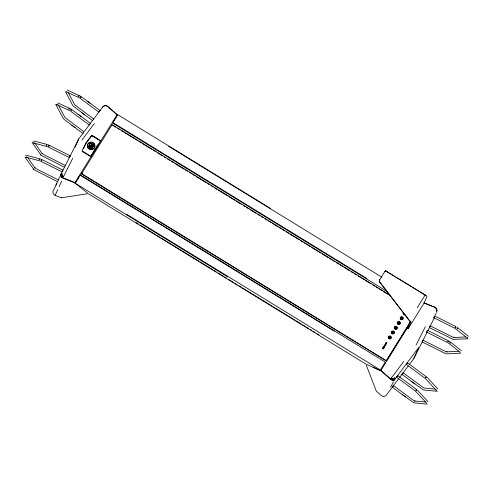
<?xml version="1.0" encoding="UTF-8"?>
<svg xmlns="http://www.w3.org/2000/svg" width="494" height="494" viewBox="0 0 494 494"><rect width="100%" height="100%" fill="white"/><g stroke="black" fill="none" stroke-linecap="round" stroke-linejoin="round"><path stroke-width="0.74" d="M384.029 347.331L383.776 346.899L383.579 347.183M386.209 342.811L386.734 342.997L386.277 342.688M383.332 347.683C382.541 348.437 383.356 347.047 383.27 348.177M399.405 323.064L399.257 323.465M436.943 310.714L436.949 310.331M91.192 148.323L91.427 148.478M385.783 344.689L385.795 344.306M92.248 147.842L92.322 148.212A0.778 0.76 24 0 1 92.23 148.638L92.051 148.095M383.659 347.406L383.579 346.881M386.11 342.898L386.16 342.682M385.203 344.571L385.264 344.139M402.19 318.358L401.715 318.204M112.502 122.987L114.917 118.819M398.707 323.379L398.189 323.064M91.421 148.49L91.409 147.996M389.488 337.532L389.834 337.285M386.45 343.608L385.931 343.064L386.425 343.528M93.31 145.668L93.236 145.946M436.647 309.429L436.659 309.466A3.452 3.384 24 0 1 436.566 312.146L436.677 311.881M390.248 337.964L390.303 337.408M436.381 389.945L436.43 390.513L425.414 378.583M402.27 318.043L402.104 318.76L401.548 318.278M398.325 322.885L398.757 322.483L398.238 322.631M94.224 145.224L93.045 146.99M383.566 347.047L383.931 347.368M398.856 323.218L398.8 322.823L398.584 323.076M382.492 348.054L383.35 348.603M389.371 337.248L389.408 337.18M383.653 348.116L383.585 348.239M105.735 105.537L107.68 106.334L117.152 114.682L116.405 115.689M385.66 343.676L385.938 344.195L386.129 343.694M394.317 377.854L394.385 377.768A3.47 1.013 37.2 0 1 394.947 379.108L394.904 379.176A3.452 3.384 24 0 1 392.545 380.46L392.532 380.411A1.914 0.475 -3.8 0 0 392.508 380.201M392.532 380.429L392.532 380.417A1.822 0.451 -4.2 0 0 392.514 380.306M392.779 332.795C393.699 331.758 392.761 333.969 393.632 332.536L393.113 332.135L392.928 332.487M384.894 344.911L385.184 344.695M383.332 348.072L383.356 347.69M90.291 148.151L90.55 148.49L90.581 148.157M386.104 344.151L386.135 343.904M384.74 346.374L384.11 346.436M398.516 323.057L398.405 322.699M398.183 322.724L398.244 323.175M435.387 315.129L436.153 313.177M57.773 189.61L55.118 195.328L61.324 197.798L86.938 193.827A3.594 1.068 21.6 0 0 86.808 192.456L74.785 182.836L75.279 181.866M61.324 197.798L61.466 197.452M60.824 174.425L60.929 174.172M75.039 147.212L78.781 138.814L102.616 107.087M100.282 141.352L91.131 156.085A0.716 0.704 24 0 1 90.149 156.308L82.393 151.547A0.716 0.704 24 0 1 82.121 150.627L86.117 142.729M86.104 142.754L91.322 135.813A0.716 0.704 24 0 1 92.273 135.646L98.744 139.586M88.574 145.835L88.445 145.903A0.753 0.735 24 0 0 88.16 146.144L88.531 146.144M89.389 147.385L89.043 147.564L89.507 147.65A1.13 1.105 24 0 1 90.26 148.12L90.316 148.231M91.421 144.18L91.489 145.557L91.884 144.921L92.316 145.569L91.989 144.248L91.6 144.884L91.427 144.162M91.989 148.515L92.224 148.638A0.778 0.76 24 0 0 92.322 148.212M81.992 174.197L81.93 173.135L81.992 174.197L385.734 360.651L386.518 360.472L407.914 326.052M112.583 124.889L111.669 125.353L112.583 124.889L390.68 295.61M379.793 282.228L379.861 282.068A2.155 2.112 24 0 1 379.732 279.678M385.975 271.033L425.211 294.918A2.297 0.457 31.9 0 1 426.983 296.542L424.068 303.088L408.168 328.671L407.186 328.072L410.063 321.403L379.769 282.278A2.155 2.112 24 0 1 379.639 279.894L385.067 271.101A0.716 0.704 24 0 1 386.049 270.879M383.14 348.937L382.745 348.449L383.356 348.591M383.214 347.436L384.147 347.887L383.276 347.331M386.277 342.595L386.092 342.305L386.932 342.836M385.147 346.053L384.919 346.084M393.107 332.159L392.946 332.474M395.2 327.553L395.435 327.701C397.719 327.368 395.064 329.004 395.212 327.528M395.842 327.306L396.305 328.189M401.536 318.303C400.764 318.426 401.245 317.129 401.727 318.29M385.734 360.651L386.648 360.188L410.458 321.872M408.168 328.671L411.082 322.131A2.297 0.457 31.9 0 0 409.31 320.501L379.861 282.068M409.174 364.757L413.731 358.687L418.714 347.492L393.959 380.436A3.433 0.685 31.9 0 0 391.31 378.003L403.691 361.528M55.847 185.12L57.125 182.366M58.403 179.612L59.681 176.858M59.101 186.751L61.756 181.032M62.442 177.859A2.001 0.599 27 0 0 62.75 178.031L74.829 182.86L74.971 182.552L63.226 177.871L61.534 176.661M25.991 157.197L40.273 161.001L62.028 171.844L62.911 170.084L42.126 159.655M47.967 146.879L69.246 157.518L70.129 155.771L49.351 145.329M70.136 155.758L69.71 156.623M447.41 342.503L426.618 332.067L427.495 330.313M460.766 353.142L446.965 353.852L445.526 353.574L422.203 341.978L422.629 341.113M458.506 351.259L446.706 351.87L447.095 351.864L444.785 351.104L423.092 340.218L422.666 341.082M455.517 326.417L434.726 315.987L434.306 316.845M465.725 336.933L453.93 337.544L454.319 337.538L452.01 336.778L430.317 325.898L429.428 327.652L453.097 339.359L467.985 338.822M384.431 345.528L384.912 345.911M57.699 181.576L58.045 180.878M427.273 330.782L427.508 330.307L448.293 340.736M434.269 316.882L433.843 317.741L454.628 328.177M78.781 138.814L60.336 175.481A3.458 0.692 31.9 0 1 63.448 176.741L72.717 158.352M57.045 183.181L53.284 190.628A3.458 3.39 24 0 0 55.118 195.321M83.387 148.737L86.376 142.84L91.588 135.906M95.095 150.003L96.639 147.521M416.065 345.059L425.346 326.682M413.731 358.687L427.063 332.283M427.748 330.931L434.245 318.062A3.458 3.39 24 0 0 434.492 317.414M69.512 157.018L69.259 157.512M58.243 180.489L58.496 179.989L36.809 169.09L34.79 167.682L35.018 167.997L27.436 157.172M426.884 331.567L426.625 332.061M433.849 317.735L434.72 315.993M430.305 325.904L429.434 327.646M422.216 341.971L423.086 340.224M104.981 105.84L104.994 105.821A3.452 3.384 24 0 0 104.259 105.982M390.803 379.423A2.001 0.605 35.1 0 1 390.501 379.225L380.751 370.654L408.464 326.065M390.655 387.111L393.514 381.788M70.586 111.181L89.266 124.976L90.451 123.401L71.76 109.594M66.412 91.865L79.361 97.775L98.917 112.144L100.103 110.57L99.819 111.008M415.349 391.075L396.651 377.262L396.935 376.817L397.837 375.687L416.522 389.488M405.247 396.762L392.242 387.16L393.403 385.579L412.935 399.992L415.022 401.097L414.627 401.029L425.488 401.968M393.428 385.579L392.267 387.16M425.007 378.243L406.303 364.43L406.846 363.633M426.18 376.656L407.488 362.855L406.945 363.646M414.904 383.931L401.9 374.329L403.061 372.748L423.883 387.969L435.146 389.136M403.085 372.748L402.542 373.544M90.921 155.851L97.775 144.822M74.829 182.86L117.152 114.682M77.885 178.402L79.855 175.234M75.545 182.885L79.102 177.173M114.163 120.746L117.714 115.034M81.8 173.419L111.798 125.068M382.924 347.967L383.418 348.332M383.196 348.134L383.307 347.819M385.444 345.25L385.197 345.207M383.146 348.925L382.492 348.27M384.215 347.165L383.443 346.566L383.585 347.004M417.263 307.713L425.211 294.918M385.085 362.374L380.349 370L126.347 214.075M383.572 347.832L383.603 347.875M384.066 347.282L384.184 347.202M384.171 346.059L384.74 346.164M90.859 142.927C86.876 143.47 91.186 147.552 93.28 146.885M392.545 332.172L392.81 331.949M81.992 139.981L94.373 123.506M96.929 147.132L97.516 146.348M398.683 378.713L386.37 395.101A3.458 3.39 24 0 1 381.325 395.571L376.317 391.162L366.363 365.356A3.594 1.031 42.4 0 1 367.456 364.739L380.788 370.685M399.597 377.502L408.26 365.968M402.277 373.89L401.918 374.329M26.59 156.771L25.836 157.216M102.777 106.908L102.554 107.173A3.452 3.384 24 0 1 103.925 106.099M90.371 143.124L89.599 144.717L93.119 146.675L93.916 145.137L90.501 143.075M390.186 337.272L389.253 337.099L389.507 337.766L389.994 337.328L389.834 337.742M386.394 343.719L386.314 343.429M407.464 362.849L406.327 364.43M397.812 375.681L396.67 377.262M384.894 344.726L384.789 345.016M392.446 332.017L392.285 332.419L392.823 331.925M89.871 146.687L88.599 146.86L89.105 146.842M385.771 344.293L385.357 344.503M389.352 337.007L389.321 337.63M384.079 347.424L383.782 347.449M398.714 323.354L399.269 323.44M79.948 175.123L80.195 174.975M385.993 343.577L385.548 343.96M33.611 142.692L33.061 142.896L47.492 146.675M66.863 91.773L66.61 91.859M57.211 104.605L56.619 104.697L56.958 104.691M385.629 343.577L385.493 343.929M103.641 106.111L103.968 105.92M104.302 105.765L105.376 105.537M88.729 146.07L89.791 146.15M105.278 105.728L106.062 105.716A2.39 1.223 31.4 0 1 106.432 105.846A2.137 1.247 35.5 0 1 107.05 106.111M393.52 379.793L392.576 379.75M89.031 145.773L90.408 146.125A4.699 4.607 24 0 1 91.248 146.625L91.421 146.78M89.42 147.657L89.463 147.644A1.13 1.105 24 0 1 90.254 148.138M437.233 391.304L423.469 389.988L411.663 381.541M89.451 147.397L89.828 147.471A1.587 1.556 24 0 1 90.346 147.805L90.575 148.169M384.412 345.905L384.023 346.257M427.217 404.117L413.818 402.82L402.011 394.373M89.371 146.854L90.056 147.064A2.89 2.834 24 0 1 90.556 147.354L90.655 147.453M382.949 348.4L383.412 348.498M26.522 155.252L41.576 159.371M32.907 141.438L33.215 141.512M25.682 155.764L25.991 155.838M89.587 146.625L90.161 146.811A3.143 3.081 24 0 1 90.729 147.156L91.063 147.478M386.456 343.213L386.166 343.021M56.754 104.697L69.703 110.607M384.567 345.572L385.042 345.695M33.975 140.975L47.158 144.458M46.479 144.847L46.85 144.958M46.399 144.995L46.769 145.1M46.331 145.15L46.702 145.261M39.261 159.173L39.631 159.278M39.174 159.315L39.545 159.426M39.106 159.476L39.477 159.587M392.248 379.676L390.384 378.7L380.911 370.358M89.785 146.162L90.155 146.28A4.248 4.162 24 0 1 91.211 146.934L91.723 147.471M383.369 348.221L383.048 348.011M47.745 144.625L48.801 145.045M67.252 90.032L80.917 96.392M423.741 302.748L435.158 307.324M424.55 303.205L435.115 307.429A2.001 1.303 27.8 0 1 435.282 307.521M391.662 379.892L392.409 380.244M372.982 367.27L380.164 370.519M57.804 102.943L69.771 108.377M48.597 145.656L49.06 145.878M48.523 145.798L48.986 146.026M48.443 145.958L48.906 146.181M41.379 159.976L41.842 160.204M41.298 160.124L41.762 160.352M41.224 160.278L41.687 160.507M78.676 95.805L79.009 95.966M78.565 95.929L78.904 96.095M78.472 96.071L78.805 96.237M69.024 108.637L69.358 108.797M68.913 108.76L69.246 108.927M68.814 108.908L69.154 109.069M65.727 165.657L44.028 154.77L42.009 153.356L42.243 153.671L34.66 142.852M64.183 167.089L41.298 155.431L32.042 142.562M57.619 181.743L34.074 169.757L25.021 157.216M455.227 326.96L455.684 327.195M455.153 327.108L455.616 327.349M455.079 327.263L455.536 327.503M90.668 143.106L93.78 145.026M448.009 341.286L448.466 341.521M447.935 341.434L448.391 341.669M447.854 341.589L448.311 341.823M365.721 363.973L88.321 193.685M63.43 176.722L62.355 175.722L62.151 174.345A1.735 1.272 -50.3 0 1 62.275 174.03L62.312 173.919A3.501 1.044 26.7 0 0 60.966 174.092M455.098 328.442L467.466 338.149L467.305 337.513M70.315 108.637L71.266 109.223M448.848 341.008L449.824 341.607M447.873 342.768L448.725 343.287M435.158 307.317L436.449 308.552M385.956 271.089L394.44 276.294M395.743 277.097L411.409 286.718M412.718 287.514L418.591 291.12M419.894 291.923L425.118 295.128M117.899 114.756L270.298 208.314M168.516 146.218L381.825 277.159M112.978 122.654L366.98 278.579M112.725 123.092L387.308 291.651M113.768 125.982L115.744 127.193M117.714 128.403L119.69 129.613M121.005 130.422L123.636 132.034M124.945 132.843L134.152 138.493M135.467 139.302L137.437 140.512M138.752 141.321L141.383 142.933M142.698 143.742L151.905 149.392M153.22 150.195L155.845 151.812M157.16 152.621L162.421 155.845M164.397 157.061L165.712 157.864M167.682 159.074L169.652 160.284M171.628 161.501L173.598 162.711M174.913 163.514L184.12 169.164M185.435 169.973L187.405 171.183M189.375 172.394L191.351 173.604M192.666 174.413L195.297 176.025M196.612 176.833L205.813 182.484M207.128 183.293L209.759 184.904M211.074 185.713L213.044 186.923M214.359 187.732L216.989 189.344M218.305 190.153L227.512 195.803M228.827 196.612L234.743 200.243M236.058 201.052L241.313 204.275M243.289 205.492L245.259 206.702M246.574 207.505L249.204 209.123M250.52 209.925L255.781 213.155M257.751 214.365L259.727 215.582M261.042 216.384L263.012 217.595M264.982 218.805L266.958 220.015M268.273 220.824L270.903 222.442M272.213 223.245L277.474 226.474M278.789 227.283L281.419 228.895M282.735 229.704L284.705 230.914M286.02 231.723L288.65 233.335M289.966 234.144L299.173 239.794M300.488 240.603L303.118 242.214M304.428 243.023L306.404 244.234M307.719 245.043L310.349 246.654M311.665 247.463L320.865 253.113M322.181 253.922L328.096 257.553M329.412 258.356L331.388 259.572M332.703 260.375L334.673 261.585M336.642 262.796L338.618 264.006M339.934 264.815L342.564 266.433M343.88 267.235L349.135 270.465M351.111 271.675L353.08 272.886M354.396 273.695L356.365 274.905M358.341 276.115L360.311 277.325M361.627 278.134L364.257 279.746M365.572 280.555L370.833 283.784M372.803 284.995L374.779 286.205M376.095 287.014L378.064 288.224M379.38 289.033L382.01 290.645M383.325 291.454L388.58 294.683M92.273 135.646L100.029 140.401A0.716 0.704 24 0 1 100.27 141.377M92.162 135.801L99.912 140.562M90.865 142.914L94.218 145.236M82.572 151.226L90.328 155.987M385.876 343.157L386.549 343.46M82.121 173.913L385.857 360.367M80.473 174.987L385.271 362.096M80.281 175.265L334.284 331.19M75.286 183.33L227.691 276.887M136.041 222.578L138.017 223.794M139.95 224.98L145.23 228.222M146.459 228.975L152.448 232.649M152.973 232.97L155.727 234.662M156.876 235.372L159.661 237.077M160.785 237.768L162.94 239.09M163.391 239.368L166.219 241.103M167.299 241.77L180.643 249.958M180.971 250.162L182.274 250.958M182.613 251.168L185.528 252.959M185.892 253.181L195.945 259.356M196.384 259.622L199.206 261.351M200.317 262.036L206.369 265.747M206.875 266.062L209.623 267.748M210.808 268.477L212.877 269.749M214.087 270.49L216.131 271.743M218.021 272.904L223.294 276.146M224.579 276.93L226.555 278.141M228.506 279.338L230.482 280.555M231.112 280.938L233.761 282.568M235.014 283.34L237.04 284.581M238.923 285.736L240.973 286.995M242.177 287.736L254.743 295.449M255.2 295.727L258.683 297.863M259.109 298.129L267.575 303.322M267.859 303.501L269.174 304.304M269.526 304.526L272.453 306.317M273.435 306.922L284.507 313.715M284.908 313.968L288.41 316.117M288.848 316.382L294.924 320.112M296.06 320.81L298.178 322.113M298.685 322.421L301.433 324.107M302.618 324.836L305.341 326.509M306.552 327.25L308.596 328.504M310.485 329.665L311.85 330.505M313.11 331.276L315.11 332.505M317.043 333.691L319.013 334.901M456.579 326.985L457.043 327.281M391.316 378.003L392.718 378.521L394.07 378.101A1.735 1.334 -67 0 0 394.305 377.848M107.649 106.457L107.371 106.235A2.001 1.297 37.9 0 0 107.068 106.049M80.59 96.935L81.004 97.238M80.485 97.065L80.905 97.367M80.386 97.207L80.8 97.503M70.932 109.767L71.352 110.069M70.833 109.896L71.253 110.199M70.728 110.038L71.148 110.341M84.764 114.861L72.945 105.765M75.113 127.693L63.467 118.819L55.699 104.215M87.642 101.369L90.748 103.654M81.417 96.762L100.103 110.57M68.351 92.847L74.748 104.802L93.916 119.171M81.498 112.447L92.73 120.746M77.99 114.2L81.09 116.485M58.348 105.012L64.918 117.455L83.671 131.565M71.846 125.278L83.078 133.578M457.302 328.189L457.617 328.424M457.234 328.343L457.549 328.578M457.148 328.491L457.463 328.726M450.083 342.515L450.392 342.75M450.015 342.663L450.33 342.904M449.929 342.817L450.244 343.052M425.766 377.126L426.18 377.441M425.667 377.262L426.081 377.57M425.562 377.397L425.976 377.712M416.115 389.957L416.528 390.272M416.016 390.093L416.423 390.402M415.911 390.229L416.319 390.544M107.402 106.253L117.158 114.855M460.223 352.364L449.12 343.565M468.436 336.26L457.53 327.652M450.312 341.978L461.402 350.746M425.47 295.363L425.785 295.616M426.674 377.015L427.545 377.774M415.763 391.415L426.711 403.184M90.661 147.44L91.192 148.262M417.479 390.229L428.002 401.616M427.971 378.231L437.838 388.988M40.496 154.653L40.848 155.042M33.277 168.979L33.623 169.362M91.069 147.465L91.402 148.015M91.618 147.323L92.045 148.107M436.19 308.38L436.634 309.306M61.33 176.407L60.904 175.611M65.511 91.754L72.655 105.321M92.18 147.687L92.292 148.002M436.622 308.88L436.924 309.954M384.968 271.311A0.716 0.704 24 0 1 385.561 270.978M90.149 146.298A4.248 4.162 24 0 1 91.205 146.946M435.899 308.108A2.39 1.216 33.6 0 1 436.128 308.386M435.418 307.7A2.137 1.254 29.8 0 1 435.813 308.04M391.588 379.781A2.39 0.321 30.4 0 1 391.31 379.645A2.137 0.475 33.6 0 1 390.803 379.33M391.588 379.818A2.371 0.37 31.3 0 1 391.359 379.707M61.052 176.772A2.038 0.414 62 0 0 60.978 176.759A1.853 0.401 68.3 0 0 60.923 176.821L60.855 176.846A3.452 3.384 24 0 1 60.935 174.16M62.034 177.513A2.39 0.321 32.2 0 1 61.793 177.334M61.954 177.494A2.371 0.37 31.3 0 1 61.756 177.346M62.54 177.809A2.137 0.469 28.8 0 1 62.04 177.482M404.814 314.585A1.149 1.124 24 0 1 403.666 312.955M405.259 314.919A1.581 1.55 24 0 1 403.351 312.634M395.601 327.769C395.731 326.886 396.478 328.831 395.601 327.769M87.975 147.965A3.878 3.798 24 0 0 94.65 147.533A3.878 3.798 24 0 0 90.847 142.044A3.878 3.798 24 0 0 87.975 147.965M88.191 147.817A3.612 3.538 24 0 0 94.41 147.416A3.612 3.538 24 0 0 90.871 142.303A3.612 3.538 24 0 0 88.191 147.817M400.776 318.865A1.149 1.124 24 0 0 402.752 318.754A1.149 1.124 24 0 0 401.641 317.117A1.149 1.124 24 0 0 400.776 318.865M400.406 319.062A1.581 1.55 24 0 0 403.129 318.97A1.581 1.55 24 0 0 401.647 316.691A1.581 1.55 24 0 0 400.406 319.062M397.812 323.619A1.149 1.124 24 0 0 399.794 323.508A1.149 1.124 24 0 0 398.683 321.872A1.149 1.124 24 0 0 397.812 323.619A1.149 1.124 24 0 0 399.782 323.539A1.149 1.124 24 0 0 398.67 321.897A1.149 1.124 24 0 0 397.806 323.644M397.429 323.848A1.581 1.55 24 0 0 400.159 323.749A1.581 1.55 24 0 0 398.677 321.471A1.581 1.55 24 0 0 397.429 323.848M394.811 328.454A1.149 1.124 24 0 0 396.787 328.343A1.149 1.124 24 0 0 395.682 326.707A1.149 1.124 24 0 0 394.811 328.454M394.799 328.479A1.149 1.124 24 0 0 396.775 328.374A1.149 1.124 24 0 0 395.669 326.732A1.149 1.124 24 0 0 394.799 328.479M394.428 328.683A1.581 1.55 24 0 0 397.151 328.584A1.581 1.55 24 0 0 395.669 326.306A1.581 1.55 24 0 0 394.428 328.683M391.952 333.061A1.149 1.124 24 0 0 393.928 332.956A1.149 1.124 24 0 0 392.816 331.32A1.149 1.124 24 0 0 391.952 333.061M391.575 333.271A1.581 1.55 24 0 0 394.305 333.172A1.581 1.55 24 0 0 392.816 330.894A1.581 1.55 24 0 0 391.575 333.271M388.84 338.063A1.149 1.124 24 0 0 390.822 337.958A1.149 1.124 24 0 0 389.71 336.321A1.149 1.124 24 0 0 388.84 338.063M388.469 338.267A1.581 1.55 24 0 0 391.192 338.174A1.581 1.55 24 0 0 389.71 335.889A1.581 1.55 24 0 0 388.469 338.267"/></g></svg>
